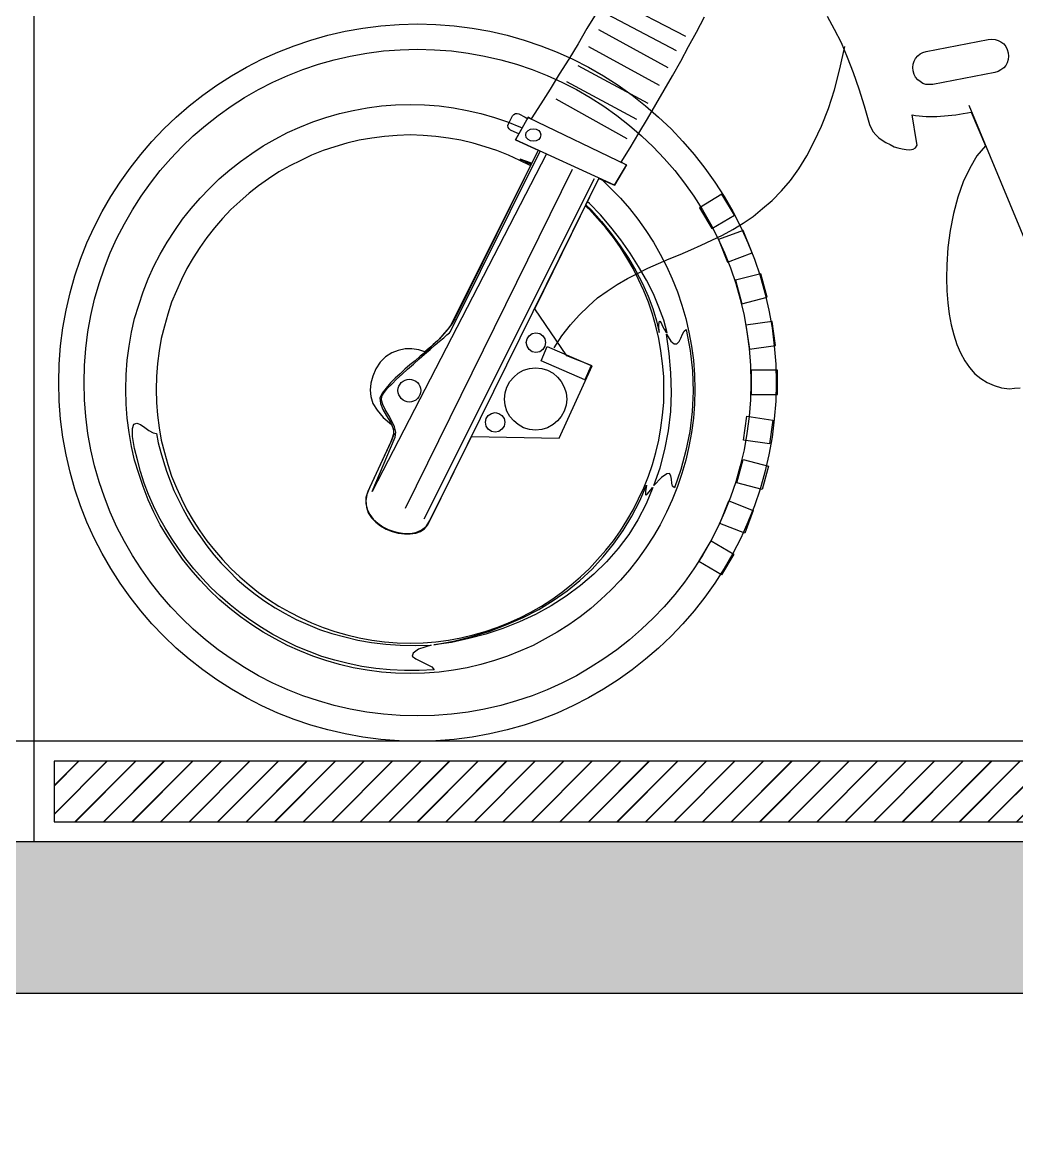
# Model space of a CAD drawing. Header units: inches. Extents: x 0.9 to 45.9, y 0.4 to 30.4.
# Drawn here: x 29.574 to 30.559, y 2.102 to 3.215 of the extents above; entities that cross this region are included whole.
import ezdxf

# ---------------------------------------------------------------- set-up
doc = ezdxf.new("R2010")
doc.units = ezdxf.units.IN
doc.header["$MEASUREMENT"] = 0
doc.layers.add('MUEBLES', color=8, linetype='Continuous')
doc.layers.add('MUROS', color=9, linetype='Continuous')

# ---------------------------------------------------------------- blocks, each defined once
blk = doc.blocks.new('moto-3')
at = {"layer": 'MUEBLES', "linetype": 'Continuous'}
for p, q in [((191.299, 16.6645), (191.3693, 16.6279)), ((191.2807, 16.6503), (191.2715, 16.6354)), ((191.2916, 16.6496), (191.3601, 16.6136)), ((191.3802, 16.6319), (191.388, 16.6469)), ((191.5098, 16.6476), (191.5166, 16.6347)), ((191.2715, 16.6354), (191.2627, 16.6201)), ((191.2831, 16.6343), (191.3516, 16.5966)), ((191.5166, 16.6347), (191.5234, 16.6214)), ((191.3723, 16.6177), (191.3802, 16.6319)), ((191.608, 16.6126), (191.6694, 16.6245)), ((191.6694, 16.6245), (191.6728, 16.6248)), ((191.6728, 16.6248), (191.6762, 16.6245)), ((191.6762, 16.6245), (191.6792, 16.6235)), ((191.6792, 16.6235), (191.682, 16.6221)), ((191.2627, 16.6201), (191.2535, 16.6051)), ((191.2729, 16.6174), (191.3432, 16.5793)), ((191.3645, 16.6031), (191.3723, 16.6177)), ((191.5224, 16.5953), (191.5272, 16.6177)), ((191.5234, 16.6214), (191.5295, 16.6068)), ((191.6018, 16.6102), (191.6046, 16.6116)), ((191.6046, 16.6116), (191.608, 16.6126)), ((191.682, 16.6221), (191.6847, 16.6201)), ((191.6847, 16.6201), (191.6867, 16.6174)), ((191.6867, 16.6174), (191.6881, 16.6146)), ((191.6881, 16.6146), (191.6891, 16.6112)), ((191.2535, 16.6051), (191.244, 16.5902)), ((191.3564, 16.5885), (191.3645, 16.6031)), ((191.5295, 16.6068), (191.5356, 16.5919)), ((191.595, 16.6), (191.5961, 16.6031)), ((191.5961, 16.6031), (191.5974, 16.6058)), ((191.5974, 16.6058), (191.5995, 16.6082)), ((191.5995, 16.6082), (191.6018, 16.6102)), ((191.6881, 16.6014), (191.6867, 16.5987)), ((191.6891, 16.6045), (191.6881, 16.6014)), ((191.6891, 16.6112), (191.6894, 16.6078)), ((191.6891, 16.6112), (191.6891, 16.6112)), ((191.6894, 16.6078), (191.6891, 16.6045)), ((191.244, 16.5902), (191.2349, 16.5753)), ((191.2624, 16.5987), (191.3319, 16.5613)), ((191.517, 16.5746), (191.5224, 16.5953)), ((191.5356, 16.5919), (191.5411, 16.5756)), ((191.5947, 16.5966), (191.595, 16.6)), ((191.595, 16.5933), (191.5947, 16.5966)), ((191.595, 16.5933), (191.595, 16.5933)), ((191.5961, 16.5899), (191.595, 16.5933)), ((191.5974, 16.5871), (191.5961, 16.5899)), ((191.6759, 16.5919), (191.6144, 16.58)), ((191.6792, 16.5929), (191.6759, 16.5919)), ((191.682, 16.5943), (191.6792, 16.5929)), ((191.6847, 16.5963), (191.682, 16.5943)), ((191.6867, 16.5987), (191.6847, 16.5963)), ((191.2512, 16.5827), (191.3207, 16.5454)), ((191.3482, 16.5742), (191.3564, 16.5885)), ((191.5995, 16.5844), (191.5974, 16.5871)), ((191.6018, 16.5827), (191.5995, 16.5844)), ((191.6046, 16.581), (191.6018, 16.5827)), ((191.6076, 16.58), (191.6046, 16.581)), ((191.611, 16.5797), (191.6076, 16.58)), ((191.6144, 16.58), (191.611, 16.5797)), ((191.2349, 16.5753), (191.2257, 16.5607)), ((191.3398, 16.56), (191.3482, 16.5742)), ((191.5109, 16.5559), (191.517, 16.5746)), ((191.5411, 16.5756), (191.5465, 16.5586)), ((191.0396, 16.5542), (191.0536, 16.5566)), ((191.0536, 16.5566), (191.0678, 16.5586)), ((191.0678, 16.5586), (191.0817, 16.5596)), ((191.0817, 16.5596), (191.0964, 16.56)), ((191.0964, 16.56), (191.1106, 16.5596)), ((191.1106, 16.5596), (191.1249, 16.5586)), ((191.1249, 16.5586), (191.1391, 16.5566)), ((191.1391, 16.5566), (191.1527, 16.5542)), ((191.2257, 16.5607), (191.2162, 16.5457)), ((191.2406, 16.5658), (191.3112, 16.5264)), ((191.3316, 16.5457), (191.3398, 16.56)), ((191.5041, 16.5386), (191.5109, 16.5559)), ((191.5465, 16.5586), (191.5516, 16.5403)), ((191.6501, 16.5593), (191.7404, 16.3417)), ((190.9996, 16.5427), (191.0128, 16.5471)), ((191.0128, 16.5471), (191.0261, 16.5512)), ((191.0261, 16.5512), (191.0396, 16.5542)), ((191.1527, 16.5542), (191.1663, 16.5512)), ((191.1663, 16.5512), (191.1799, 16.5471)), ((191.1799, 16.5471), (191.1928, 16.5427)), ((191.1938, 16.541), (191.1978, 16.5488)), ((191.1978, 16.5488), (191.1989, 16.5501)), ((191.1989, 16.5501), (191.2006, 16.5512)), ((191.2006, 16.5512), (191.2023, 16.5512)), ((191.2131, 16.5474), (191.2006, 16.525)), ((191.2006, 16.525), (191.2131, 16.5471)), ((191.2023, 16.5512), (191.204, 16.5508)), ((191.204, 16.5508), (191.2104, 16.5474)), ((191.2104, 16.5474), (191.2118, 16.5464)), ((191.2118, 16.5464), (191.2125, 16.5454)), ((191.2125, 16.5454), (191.2125, 16.5457)), ((191.2162, 16.5457), (191.2131, 16.5474)), ((191.2131, 16.5471), (191.3109, 16.5002)), ((191.3231, 16.5315), (191.3316, 16.5457)), ((191.594, 16.5498), (191.5974, 16.5491)), ((191.5984, 16.5233), (191.594, 16.5498)), ((191.5974, 16.5491), (191.6008, 16.5488)), ((191.6008, 16.5488), (191.6042, 16.5484)), ((191.6042, 16.5484), (191.608, 16.5481)), ((191.608, 16.5481), (191.6113, 16.5481)), ((191.6113, 16.5481), (191.6151, 16.5481)), ((191.6151, 16.5481), (191.6185, 16.5481)), ((191.6185, 16.5481), (191.6222, 16.5484)), ((191.6222, 16.5484), (191.6259, 16.5488)), ((191.6259, 16.5488), (191.6297, 16.5491)), ((191.6297, 16.5491), (191.6334, 16.5495)), ((191.6334, 16.5495), (191.6371, 16.5498)), ((191.6371, 16.5498), (191.6409, 16.5505)), ((191.6409, 16.5505), (191.6446, 16.5512)), ((191.6446, 16.5512), (191.6487, 16.5518)), ((191.6487, 16.5518), (191.6524, 16.5525)), ((191.6524, 16.5525), (191.6667, 16.5189)), ((190.9745, 16.5321), (190.987, 16.5376)), ((190.987, 16.5376), (190.9996, 16.5427)), ((191.1928, 16.5427), (191.2057, 16.5376)), ((191.1931, 16.5393), (191.1938, 16.541)), ((191.1934, 16.5372), (191.1931, 16.5393)), ((191.1945, 16.5359), (191.1934, 16.5372)), ((191.1958, 16.5345), (191.1945, 16.5359)), ((191.2023, 16.5315), (191.1958, 16.5345)), ((191.2057, 16.5376), (191.2074, 16.5369)), ((191.2074, 16.5369), (191.2074, 16.5372)), ((191.2114, 16.5321), (191.2131, 16.5342)), ((191.2131, 16.5342), (191.2155, 16.5355)), ((191.2155, 16.5355), (191.2182, 16.5359)), ((191.2182, 16.5359), (191.2213, 16.5355)), ((191.2213, 16.5355), (191.2237, 16.5342)), ((191.2237, 16.5342), (191.225, 16.5321)), ((191.4969, 16.5233), (191.5041, 16.5386)), ((191.5516, 16.5403), (191.5533, 16.5366)), ((191.5533, 16.5366), (191.5553, 16.5328)), ((190.9504, 16.5189), (190.9623, 16.5257)), ((190.9623, 16.5257), (190.9745, 16.5321)), ((191.0458, 16.5247), (191.0335, 16.5216)), ((191.0583, 16.5267), (191.0458, 16.5247)), ((191.0709, 16.5284), (191.0583, 16.5267)), ((191.0834, 16.5294), (191.0709, 16.5284)), ((191.0964, 16.5298), (191.0834, 16.5294)), ((191.1092, 16.5294), (191.0964, 16.5298)), ((191.1218, 16.5284), (191.1092, 16.5294)), ((191.1344, 16.5267), (191.1218, 16.5284)), ((191.1466, 16.5247), (191.1344, 16.5267)), ((191.1588, 16.5216), (191.1466, 16.5247)), ((191.2006, 16.525), (191.223, 16.5148)), ((191.299, 16.4799), (191.2006, 16.525)), ((191.204, 16.5308), (191.2023, 16.5315)), ((191.2108, 16.5298), (191.2114, 16.5321)), ((191.2114, 16.5274), (191.2108, 16.5298)), ((191.2131, 16.5254), (191.2114, 16.5274)), ((191.2155, 16.524), (191.2131, 16.5254)), ((191.2182, 16.5237), (191.2155, 16.524)), ((191.2213, 16.524), (191.2182, 16.5237)), ((191.2237, 16.5254), (191.2213, 16.524)), ((191.225, 16.5274), (191.2237, 16.5254)), ((191.225, 16.5321), (191.2257, 16.5298)), ((191.2257, 16.5298), (191.225, 16.5274)), ((191.3143, 16.5172), (191.3231, 16.5315)), ((191.4895, 16.5091), (191.4969, 16.5233)), ((191.5553, 16.5328), (191.558, 16.5298)), ((191.558, 16.5298), (191.5608, 16.5271)), ((191.5608, 16.5271), (191.5642, 16.5247)), ((191.5642, 16.5247), (191.5679, 16.5223)), ((191.5988, 16.5196), (191.5984, 16.5233)), ((190.928, 16.5036), (190.9392, 16.5114)), ((190.9392, 16.5114), (190.9504, 16.5189)), ((191.0101, 16.5145), (190.9986, 16.5097)), ((191.0217, 16.5182), (191.0101, 16.5145)), ((191.0335, 16.5216), (191.0217, 16.5182)), ((191.1361, 16.3349), (191.225, 16.5138)), ((191.223, 16.5148), (191.1384, 16.3451)), ((191.223, 16.5148), (191.1405, 16.3475)), ((191.1707, 16.5182), (191.1588, 16.5216)), ((191.1822, 16.5145), (191.1707, 16.5182)), ((191.1938, 16.5097), (191.1822, 16.5145)), ((191.225, 16.5138), (191.225, 16.5138)), ((191.3055, 16.503), (191.3143, 16.5172)), ((191.5679, 16.5223), (191.572, 16.5203)), ((191.572, 16.5203), (191.576, 16.5182)), ((191.576, 16.5182), (191.5798, 16.5172)), ((191.5798, 16.5172), (191.5839, 16.5162)), ((191.5839, 16.5162), (191.5879, 16.5155)), ((191.5879, 16.5155), (191.5917, 16.5152)), ((191.5917, 16.5152), (191.595, 16.5158)), ((191.595, 16.5158), (191.5974, 16.5172)), ((191.5974, 16.5172), (191.5988, 16.5196)), ((191.6667, 16.5189), (191.6582, 16.5091)), ((190.9174, 16.4951), (190.928, 16.5036)), ((190.9877, 16.5046), (190.9769, 16.4992)), ((190.9986, 16.5097), (190.9877, 16.5046)), ((191.2315, 16.5111), (191.0587, 16.1764)), ((191.205, 16.5046), (191.1938, 16.5097)), ((191.2152, 16.4996), (191.205, 16.5046)), ((191.2053, 16.5057), (191.2158, 16.5009)), ((191.2165, 16.5019), (191.2053, 16.5057)), ((191.2158, 16.5006), (191.2165, 16.5019)), ((191.2158, 16.5009), (191.2158, 16.5006)), ((191.3109, 16.5002), (191.299, 16.4799)), ((191.3106, 16.4999), (191.3055, 16.503)), ((191.4817, 16.4962), (191.4895, 16.5091)), ((191.6582, 16.5091), (191.6511, 16.4968)), ((190.9069, 16.4863), (190.9174, 16.4951)), ((190.966, 16.4931), (190.9558, 16.4863)), ((190.9769, 16.4992), (190.966, 16.4931)), ((191.0916, 16.1597), (191.2573, 16.4958)), ((191.299, 16.4799), (191.3106, 16.4999)), ((191.4732, 16.4846), (191.4817, 16.4962)), ((191.6511, 16.4968), (191.6446, 16.4833)), ((190.8974, 16.4768), (190.9069, 16.4863)), ((190.946, 16.4795), (190.9365, 16.472)), ((190.9558, 16.4863), (190.946, 16.4795)), ((191.1103, 16.1492), (191.279, 16.4867)), ((191.1137, 16.1431), (191.2837, 16.4873)), ((191.2199, 16.3573), (191.2834, 16.4867)), ((191.2834, 16.4867), (191.299, 16.4799)), ((191.2837, 16.4873), (191.2837, 16.487)), ((191.2865, 16.4853), (191.2953, 16.4768)), ((191.4643, 16.4744), (191.4732, 16.4846)), ((191.6446, 16.4833), (191.6392, 16.468)), ((190.8791, 16.4568), (190.8879, 16.467)), ((190.8879, 16.467), (190.8974, 16.4768)), ((190.9365, 16.472), (190.9273, 16.4639)), ((191.2953, 16.4768), (191.3048, 16.467)), ((191.3048, 16.467), (191.3136, 16.4568)), ((191.4054, 16.471), (191.383, 16.4577)), ((191.4179, 16.4503), (191.4054, 16.471)), ((191.4552, 16.4649), (191.4643, 16.4744)), ((191.6392, 16.468), (191.6348, 16.452)), ((190.8706, 16.4463), (190.8791, 16.4568)), ((190.9185, 16.4558), (190.9103, 16.4469)), ((190.9273, 16.4639), (190.9185, 16.4558)), ((191.2698, 16.4595), (191.2698, 16.4592)), ((191.2739, 16.4558), (191.2698, 16.4595)), ((191.2722, 16.4639), (191.2705, 16.4605)), ((191.2705, 16.4605), (191.2759, 16.4551)), ((191.2722, 16.4636), (191.2722, 16.4639)), ((191.2739, 16.4619), (191.2722, 16.4636)), ((191.2848, 16.4507), (191.2739, 16.4619)), ((191.282, 16.4469), (191.2739, 16.4558)), ((191.3136, 16.4568), (191.3221, 16.4463)), ((191.383, 16.4577), (191.3955, 16.437)), ((191.4362, 16.449), (191.4457, 16.4568)), ((191.4457, 16.4568), (191.4552, 16.4649)), ((190.8628, 16.4351), (190.8706, 16.4463)), ((190.9103, 16.4469), (190.9022, 16.4378)), ((191.2759, 16.4551), (191.2861, 16.4439)), ((191.2902, 16.4378), (191.282, 16.4469)), ((191.2953, 16.4384), (191.2848, 16.4507)), ((191.3221, 16.4463), (191.3299, 16.4351)), ((191.3955, 16.437), (191.4179, 16.4503)), ((191.4263, 16.4422), (191.4362, 16.449)), ((191.6348, 16.452), (191.6317, 16.4351)), ((190.8553, 16.4235), (190.8628, 16.4351)), ((190.9022, 16.4378), (190.8947, 16.4283)), ((191.2861, 16.4439), (191.2956, 16.432)), ((191.2977, 16.4283), (191.2902, 16.4378)), ((191.3051, 16.4259), (191.2953, 16.4384)), ((191.3299, 16.4351), (191.3374, 16.4235)), ((191.4265, 16.4352), (191.4021, 16.4261)), ((191.406, 16.4306), (191.4161, 16.4361)), ((191.4161, 16.4361), (191.4263, 16.4422)), ((191.4353, 16.4128), (191.4265, 16.4352)), ((191.6317, 16.4351), (191.6293, 16.4181)), ((190.8485, 16.4116), (190.8553, 16.4235)), ((190.8947, 16.4283), (190.8876, 16.4181)), ((191.2956, 16.432), (191.3044, 16.4198)), ((191.3048, 16.4181), (191.2977, 16.4283)), ((191.3143, 16.4127), (191.3051, 16.4259)), ((191.3374, 16.4235), (191.3442, 16.4116)), ((191.3849, 16.4205), (191.3954, 16.4255)), ((191.3954, 16.4255), (191.406, 16.4306)), ((191.4021, 16.4261), (191.4109, 16.4037)), ((190.8421, 16.3997), (190.8485, 16.4116)), ((190.8876, 16.4181), (190.8811, 16.4079)), ((191.3044, 16.4198), (191.3126, 16.4075)), ((191.3112, 16.4079), (191.3048, 16.4181)), ((191.3228, 16.3994), (191.3143, 16.4127)), ((191.3442, 16.4116), (191.3503, 16.3997)), ((191.353, 16.4069), (191.3639, 16.4113)), ((191.3639, 16.4113), (191.3744, 16.416)), ((191.3744, 16.416), (191.3849, 16.4205)), ((191.4109, 16.4037), (191.4353, 16.4128)), ((191.6293, 16.4181), (191.6283, 16.4011)), ((190.8811, 16.4079), (190.875, 16.3974)), ((191.3174, 16.3974), (191.3112, 16.4079)), ((191.3126, 16.4075), (191.3201, 16.395)), ((191.3319, 16.3977), (191.3425, 16.4025)), ((191.3425, 16.4025), (191.353, 16.4069)), ((191.6283, 16.4011), (191.628, 16.3879)), ((190.8366, 16.3872), (190.8421, 16.3997)), ((190.875, 16.3974), (190.8696, 16.3865)), ((191.3116, 16.3875), (191.3218, 16.3926)), ((191.3228, 16.3865), (191.3174, 16.3974)), ((191.3201, 16.395), (191.3265, 16.3824)), ((191.3218, 16.3926), (191.3319, 16.3977)), ((191.3306, 16.3858), (191.3228, 16.3994)), ((191.3503, 16.3997), (191.3561, 16.3872)), ((191.4438, 16.3921), (191.4187, 16.3857)), ((191.4503, 16.369), (191.4438, 16.3921)), ((190.8316, 16.3743), (190.8366, 16.3872)), ((190.8696, 16.3865), (190.8645, 16.3753)), ((191.2916, 16.375), (191.3014, 16.3814)), ((191.3014, 16.3814), (191.3116, 16.3875)), ((191.3279, 16.3753), (191.3228, 16.3865)), ((191.3265, 16.3824), (191.3323, 16.3699)), ((191.3374, 16.3722), (191.3306, 16.3858)), ((191.3561, 16.3872), (191.3612, 16.3743)), ((191.4187, 16.3857), (191.4251, 16.3623)), ((191.628, 16.3879), (191.6283, 16.3753)), ((190.8271, 16.361), (190.8316, 16.3743)), ((190.8645, 16.3753), (190.8597, 16.3641)), ((191.2729, 16.36), (191.282, 16.3682)), ((191.282, 16.3682), (191.2916, 16.375)), ((191.3326, 16.3641), (191.3279, 16.3753)), ((191.3323, 16.3699), (191.337, 16.3576)), ((191.3428, 16.359), (191.3374, 16.3722)), ((191.3612, 16.3743), (191.3656, 16.361)), ((191.4251, 16.3623), (191.4503, 16.369)), ((191.6283, 16.3753), (191.6293, 16.3634)), ((190.8231, 16.3478), (190.8271, 16.361)), ((190.8597, 16.3641), (190.856, 16.3522)), ((191.2515, 16.3108), (191.2199, 16.3573)), ((191.2637, 16.3512), (191.2729, 16.36)), ((191.3364, 16.3522), (191.3326, 16.3641)), ((191.337, 16.3576), (191.3404, 16.3454)), ((191.3476, 16.3461), (191.3428, 16.359)), ((191.3656, 16.361), (191.3696, 16.3478)), ((191.6293, 16.3634), (191.6307, 16.3522)), ((190.82, 16.3342), (190.8231, 16.3478)), ((190.856, 16.3522), (190.8526, 16.3403)), ((191.1384, 16.3451), (191.1361, 16.341)), ((191.1405, 16.3475), (191.1374, 16.342)), ((191.2552, 16.3417), (191.2637, 16.3512)), ((191.3398, 16.3403), (191.3364, 16.3522)), ((191.3404, 16.3454), (191.3432, 16.3339)), ((191.3428, 16.341), (191.3432, 16.3444)), ((191.3432, 16.3444), (191.3438, 16.3451)), ((191.3438, 16.3451), (191.3452, 16.3434)), ((191.351, 16.3335), (191.3476, 16.3461)), ((191.3696, 16.3478), (191.3727, 16.3342)), ((191.455, 16.3449), (191.4292, 16.3412)), ((191.4584, 16.3212), (191.455, 16.3449)), ((191.6307, 16.3522), (191.6327, 16.3414)), ((190.8176, 16.3203), (190.82, 16.3342)), ((190.8526, 16.3403), (190.8495, 16.3281)), ((191.1337, 16.3373), (191.1296, 16.3325)), ((191.1334, 16.3369), (191.13, 16.3332)), ((191.1327, 16.3315), (191.1351, 16.3335)), ((191.1361, 16.341), (191.1334, 16.3369)), ((191.1374, 16.342), (191.1337, 16.3373)), ((191.1351, 16.3335), (191.1361, 16.3349)), ((191.2172, 16.3329), (191.2209, 16.3335)), ((191.2209, 16.3335), (191.2247, 16.3329)), ((191.2467, 16.3308), (191.2552, 16.3417)), ((191.3428, 16.3281), (191.3398, 16.3403)), ((191.3432, 16.3339), (191.3428, 16.341)), ((191.3452, 16.3434), (191.3465, 16.3403)), ((191.3465, 16.3403), (191.3482, 16.3373)), ((191.3482, 16.3373), (191.3496, 16.3346)), ((191.3496, 16.3346), (191.351, 16.3335)), ((191.3662, 16.3322), (191.3679, 16.3352)), ((191.3679, 16.3352), (191.37, 16.3369)), ((191.37, 16.3369), (191.374, 16.3162)), ((191.3727, 16.3342), (191.3751, 16.3203)), ((191.4292, 16.3412), (191.4326, 16.3174)), ((191.6327, 16.3414), (191.6351, 16.3315)), ((190.8495, 16.3281), (190.8475, 16.3159)), ((191.1208, 16.3234), (191.116, 16.3189)), ((191.1232, 16.3257), (191.1191, 16.322)), ((191.1255, 16.3278), (191.1208, 16.3234)), ((191.1211, 16.3217), (191.1255, 16.3254)), ((191.1269, 16.3295), (191.1232, 16.3257)), ((191.1296, 16.3325), (191.1255, 16.3278)), ((191.1255, 16.3254), (191.1296, 16.3288)), ((191.13, 16.3332), (191.1269, 16.3295)), ((191.1296, 16.3288), (191.1327, 16.3315)), ((191.2114, 16.324), (191.2121, 16.3278)), ((191.2121, 16.3203), (191.2114, 16.324)), ((191.2121, 16.3278), (191.2141, 16.3308)), ((191.2141, 16.3308), (191.2172, 16.3329)), ((191.2247, 16.3329), (191.2277, 16.3308)), ((191.2277, 16.3308), (191.2298, 16.3278)), ((191.2298, 16.3278), (191.2304, 16.324)), ((191.2304, 16.324), (191.2298, 16.3203)), ((191.2389, 16.3186), (191.2467, 16.3308)), ((191.3449, 16.3159), (191.3428, 16.3281)), ((191.3503, 16.3322), (191.3547, 16.3254)), ((191.353, 16.3132), (191.3503, 16.3322)), ((191.3547, 16.3254), (191.3581, 16.3227)), ((191.3581, 16.3227), (191.3608, 16.3227)), ((191.3608, 16.3227), (191.3628, 16.3251)), ((191.3628, 16.3251), (191.3645, 16.3285)), ((191.3645, 16.3285), (191.3662, 16.3322)), ((191.6351, 16.3315), (191.6382, 16.322)), ((190.8156, 16.3064), (190.8176, 16.3203)), ((190.8475, 16.3159), (190.8458, 16.3033)), ((191.078, 16.3139), (191.0719, 16.3098)), ((191.0845, 16.3162), (191.078, 16.3139)), ((191.0913, 16.3176), (191.0845, 16.3162)), ((191.098, 16.3179), (191.0913, 16.3176)), ((191.1048, 16.3169), (191.098, 16.3179)), ((191.1109, 16.3149), (191.1048, 16.3169)), ((191.1052, 16.3077), (191.1106, 16.3125)), ((191.1113, 16.3145), (191.1062, 16.3105)), ((191.1106, 16.3125), (191.116, 16.3172)), ((191.1154, 16.3186), (191.1109, 16.3149)), ((191.116, 16.3189), (191.1113, 16.3145)), ((191.1191, 16.322), (191.1154, 16.3186)), ((191.116, 16.3172), (191.1211, 16.3217)), ((191.2141, 16.3172), (191.2121, 16.3203)), ((191.2172, 16.3149), (191.2141, 16.3172)), ((191.2209, 16.3142), (191.2172, 16.3149)), ((191.2247, 16.3149), (191.2209, 16.3142)), ((191.2277, 16.3172), (191.2247, 16.3149)), ((191.226, 16.3057), (191.2321, 16.32)), ((191.2298, 16.3203), (191.2277, 16.3172)), ((191.2321, 16.32), (191.2756, 16.3013)), ((191.3465, 16.3033), (191.3449, 16.3159)), ((191.3547, 16.2938), (191.353, 16.3132)), ((191.374, 16.3162), (191.3761, 16.2959)), ((191.3751, 16.3203), (191.3771, 16.3064)), ((191.4326, 16.3174), (191.4584, 16.3212)), ((191.6382, 16.322), (191.6419, 16.3139)), ((191.6419, 16.3139), (191.6463, 16.306)), ((190.8146, 16.2921), (190.8156, 16.3064)), ((190.8458, 16.3033), (190.8448, 16.2904)), ((191.0665, 16.3047), (191.0621, 16.2979)), ((191.0719, 16.3098), (191.0665, 16.3047)), ((191.096, 16.302), (191.0909, 16.2976)), ((191.0936, 16.2976), (191.0994, 16.3027)), ((191.1011, 16.306), (191.096, 16.302)), ((191.0994, 16.3027), (191.1052, 16.3077)), ((191.1062, 16.3105), (191.1011, 16.306)), ((191.2695, 16.287), (191.226, 16.3057)), ((191.244, 16.2293), (191.2766, 16.301)), ((191.2766, 16.301), (191.2515, 16.3108)), ((191.2756, 16.3013), (191.2695, 16.287)), ((191.3476, 16.2904), (191.3465, 16.3033)), ((191.3771, 16.3064), (191.3781, 16.2921)), ((191.6463, 16.306), (191.6507, 16.2993)), ((190.8142, 16.2775), (190.8146, 16.2921)), ((190.8448, 16.2904), (190.8445, 16.2775)), ((191.0593, 16.2908), (191.0573, 16.2836)), ((191.0621, 16.2979), (191.0593, 16.2908)), ((191.0862, 16.2931), (191.0814, 16.2887)), ((191.0828, 16.2877), (191.0882, 16.2928)), ((191.0909, 16.2976), (191.0862, 16.2931)), ((191.0882, 16.2928), (191.0936, 16.2976)), ((191.1951, 16.2853), (191.1989, 16.2897)), ((191.1989, 16.2897), (191.2033, 16.2935)), ((191.2033, 16.2935), (191.2087, 16.2965)), ((191.2087, 16.2965), (191.2145, 16.2982)), ((191.2145, 16.2982), (191.2206, 16.2989)), ((191.2206, 16.2989), (191.2267, 16.2982)), ((191.2267, 16.2982), (191.2325, 16.2965)), ((191.2325, 16.2965), (191.2379, 16.2935)), ((191.2379, 16.2935), (191.2423, 16.2897)), ((191.2423, 16.2897), (191.2461, 16.2853)), ((191.3479, 16.2775), (191.3476, 16.2904)), ((191.3554, 16.2745), (191.3547, 16.2938)), ((191.3761, 16.2959), (191.3768, 16.2755)), ((191.3781, 16.2921), (191.3785, 16.2775)), ((191.4343, 16.2967), (191.4343, 16.2726)), ((191.4605, 16.2967), (191.4343, 16.2967)), ((191.4605, 16.2726), (191.4605, 16.2967)), ((191.6507, 16.2993), (191.6562, 16.2931)), ((191.6562, 16.2931), (191.6619, 16.2884)), ((191.0573, 16.2836), (191.0566, 16.2769)), ((191.0726, 16.2789), (191.0685, 16.2738)), ((191.0706, 16.2745), (191.0739, 16.2786)), ((191.0767, 16.284), (191.0726, 16.2789)), ((191.0739, 16.2786), (191.0784, 16.283)), ((191.0814, 16.2887), (191.0767, 16.284)), ((191.0784, 16.283), (191.0828, 16.2877)), ((191.0841, 16.2765), (191.0845, 16.2789)), ((191.0845, 16.2789), (191.0851, 16.2809)), ((191.0851, 16.2809), (191.0862, 16.2826)), ((191.0862, 16.2826), (191.0875, 16.2843)), ((191.0875, 16.2843), (191.0892, 16.2857)), ((191.0892, 16.2857), (191.0913, 16.2867)), ((191.0913, 16.2867), (191.0933, 16.2874)), ((191.0933, 16.2874), (191.0953, 16.2877)), ((191.0953, 16.2877), (191.0977, 16.2874)), ((191.0977, 16.2874), (191.0997, 16.2867)), ((191.0997, 16.2867), (191.1018, 16.2857)), ((191.1018, 16.2857), (191.1035, 16.2843)), ((191.1035, 16.2843), (191.1048, 16.2826)), ((191.1048, 16.2826), (191.1058, 16.2809)), ((191.1058, 16.2809), (191.1065, 16.2789)), ((191.1065, 16.2789), (191.1069, 16.2765)), ((191.1904, 16.2741), (191.1921, 16.2799)), ((191.1921, 16.2799), (191.1951, 16.2853)), ((191.2461, 16.2853), (191.2491, 16.2799)), ((191.2491, 16.2799), (191.2508, 16.2741)), ((191.6619, 16.2884), (191.6684, 16.2843)), ((191.6684, 16.2843), (191.6752, 16.2813)), ((191.6752, 16.2813), (191.6826, 16.2792)), ((191.6826, 16.2792), (191.6904, 16.2782)), ((191.6904, 16.2782), (191.6955, 16.2786)), ((191.6955, 16.2786), (191.701, 16.2792)), ((190.8146, 16.2629), (190.8142, 16.2775)), ((190.8445, 16.2775), (190.8448, 16.2646)), ((191.0566, 16.2769), (191.0573, 16.2704)), ((191.0573, 16.2704), (191.0593, 16.2636)), ((191.0685, 16.2738), (191.0661, 16.269)), ((191.0661, 16.269), (191.0668, 16.2636)), ((191.0678, 16.267), (191.0682, 16.2707)), ((191.0692, 16.2626), (191.0678, 16.267)), ((191.0682, 16.2707), (191.0706, 16.2745)), ((191.0845, 16.2741), (191.0841, 16.2765)), ((191.0851, 16.2721), (191.0845, 16.2741)), ((191.0862, 16.2701), (191.0851, 16.2721)), ((191.0875, 16.2684), (191.0862, 16.2701)), ((191.0892, 16.267), (191.0875, 16.2684)), ((191.0913, 16.266), (191.0892, 16.267)), ((191.1018, 16.267), (191.0997, 16.266)), ((191.1035, 16.2684), (191.1018, 16.267)), ((191.1048, 16.2701), (191.1035, 16.2684)), ((191.1058, 16.2721), (191.1048, 16.2701)), ((191.1065, 16.2741), (191.1058, 16.2721)), ((191.1069, 16.2765), (191.1065, 16.2741)), ((191.1897, 16.268), (191.1904, 16.2741)), ((191.1904, 16.2619), (191.1897, 16.268)), ((191.2508, 16.2741), (191.2515, 16.268)), ((191.2515, 16.268), (191.2508, 16.2619)), ((191.3476, 16.2646), (191.3479, 16.2775)), ((191.3547, 16.2555), (191.3554, 16.2745)), ((191.3768, 16.2755), (191.3757, 16.2555)), ((191.3785, 16.2775), (191.3781, 16.2629)), ((191.4343, 16.2726), (191.4605, 16.2726)), ((190.8156, 16.249), (190.8146, 16.2629)), ((190.8448, 16.2646), (190.8458, 16.2521)), ((191.0593, 16.2636), (191.0634, 16.2568)), ((191.0634, 16.2568), (191.0695, 16.2497)), ((191.0668, 16.2636), (191.0692, 16.2575)), ((191.0716, 16.2575), (191.0692, 16.2626)), ((191.0692, 16.2575), (191.0729, 16.2514)), ((191.075, 16.2517), (191.0716, 16.2575)), ((191.0933, 16.2653), (191.0913, 16.266)), ((191.0953, 16.265), (191.0933, 16.2653)), ((191.0977, 16.2653), (191.0953, 16.265)), ((191.0997, 16.266), (191.0977, 16.2653)), ((191.1921, 16.2561), (191.1904, 16.2619)), ((191.1951, 16.2507), (191.1921, 16.2561)), ((191.2491, 16.2561), (191.2461, 16.2507)), ((191.2508, 16.2619), (191.2491, 16.2561)), ((191.3465, 16.2521), (191.3476, 16.2646)), ((191.3523, 16.2365), (191.3547, 16.2555)), ((191.3757, 16.2555), (191.3734, 16.2358)), ((191.3781, 16.2629), (191.3771, 16.249)), ((190.8176, 16.2348), (190.8156, 16.249)), ((190.8458, 16.2521), (190.8475, 16.2395)), ((191.0695, 16.2497), (191.0777, 16.2426)), ((191.0729, 16.2514), (191.0767, 16.2449)), ((191.078, 16.246), (191.075, 16.2517)), ((191.0767, 16.2449), (191.0794, 16.2388)), ((191.0807, 16.2405), (191.078, 16.246)), ((191.171, 16.2449), (191.1717, 16.2487)), ((191.1717, 16.2412), (191.171, 16.2449)), ((191.1717, 16.2487), (191.1737, 16.2517)), ((191.1737, 16.2517), (191.1768, 16.2538)), ((191.1768, 16.2538), (191.1805, 16.2545)), ((191.1805, 16.2545), (191.1843, 16.2538)), ((191.1843, 16.2538), (191.1873, 16.2517)), ((191.1873, 16.2517), (191.1894, 16.2487)), ((191.1894, 16.2487), (191.19, 16.2449)), ((191.19, 16.2449), (191.1894, 16.2412)), ((191.1989, 16.2463), (191.1951, 16.2507)), ((191.2033, 16.2426), (191.1989, 16.2463)), ((191.2423, 16.2463), (191.2379, 16.2426)), ((191.2461, 16.2507), (191.2423, 16.2463)), ((191.3449, 16.2395), (191.3465, 16.2521)), ((191.3771, 16.249), (191.3751, 16.2348)), ((191.4266, 16.2271), (191.43, 16.2509)), ((191.43, 16.2509), (191.4558, 16.2471)), ((191.4558, 16.2471), (191.4524, 16.2234)), ((190.82, 16.2208), (190.8176, 16.2348)), ((190.821, 16.2388), (190.8224, 16.2429)), ((190.821, 16.2307), (190.821, 16.2388)), ((190.8224, 16.2429), (190.8254, 16.2439)), ((190.8254, 16.2439), (190.8288, 16.2426)), ((190.8288, 16.2426), (190.8332, 16.2398)), ((190.8332, 16.2398), (190.8373, 16.2368)), ((190.8373, 16.2368), (190.8414, 16.2344)), ((190.8414, 16.2344), (190.8448, 16.2337)), ((190.8448, 16.2337), (190.8465, 16.2246)), ((190.8475, 16.2395), (190.8495, 16.2273)), ((191.0777, 16.2426), (191.0797, 16.2378)), ((191.0797, 16.2334), (191.0784, 16.2293)), ((191.0794, 16.2388), (191.0801, 16.2327)), ((191.0797, 16.2378), (191.0797, 16.2334)), ((191.0821, 16.2351), (191.0807, 16.2405)), ((191.0814, 16.2303), (191.0821, 16.2351)), ((191.1737, 16.2382), (191.1717, 16.2412)), ((191.1768, 16.2358), (191.1737, 16.2382)), ((191.1805, 16.2351), (191.1768, 16.2358)), ((191.1843, 16.2358), (191.1805, 16.2351)), ((191.1873, 16.2382), (191.1843, 16.2358)), ((191.1894, 16.2412), (191.1873, 16.2382)), ((191.2087, 16.2395), (191.2033, 16.2426)), ((191.2145, 16.2378), (191.2087, 16.2395)), ((191.2206, 16.2371), (191.2145, 16.2378)), ((191.2267, 16.2378), (191.2206, 16.2371)), ((191.2325, 16.2395), (191.2267, 16.2378)), ((191.2379, 16.2426), (191.2325, 16.2395)), ((191.3428, 16.2273), (191.3449, 16.2395)), ((191.3489, 16.2178), (191.3523, 16.2365)), ((191.3734, 16.2358), (191.3696, 16.2168)), ((191.3751, 16.2348), (191.3727, 16.2208)), ((190.8231, 16.2191), (190.821, 16.2307)), ((190.8465, 16.2246), (190.8489, 16.2151)), ((190.8495, 16.2273), (190.8526, 16.2151)), ((191.0767, 16.2249), (191.0543, 16.1764)), ((191.0777, 16.2269), (191.0559, 16.1801)), ((191.0587, 16.1764), (191.0814, 16.2303)), ((191.0784, 16.2293), (191.0767, 16.2249)), ((191.0801, 16.2327), (191.0777, 16.2269)), ((191.1157, 16.1475), (191.1571, 16.2307)), ((191.1571, 16.2307), (191.244, 16.2293)), ((191.3398, 16.2151), (191.3428, 16.2273)), ((191.4524, 16.2234), (191.4266, 16.2271)), ((190.8231, 16.2073), (190.82, 16.2208)), ((190.8258, 16.2076), (190.8231, 16.2191)), ((190.8489, 16.2151), (190.8516, 16.2059)), ((190.8526, 16.2151), (190.856, 16.2032)), ((191.3364, 16.2032), (191.3398, 16.2151)), ((191.3442, 16.1998), (191.3489, 16.2178)), ((191.3696, 16.2168), (191.3645, 16.1981)), ((191.3727, 16.2208), (191.3696, 16.2073)), ((190.8271, 16.194), (190.8231, 16.2073)), ((190.8288, 16.1961), (190.8258, 16.2076)), ((190.8516, 16.2059), (190.8546, 16.1964)), ((190.856, 16.2032), (190.8597, 16.1916)), ((191.3326, 16.1916), (191.3364, 16.2032)), ((191.3377, 16.1821), (191.3442, 16.1998)), ((191.3696, 16.2073), (191.3656, 16.194)), ((191.4201, 16.185), (191.4265, 16.2081)), ((191.4265, 16.2081), (191.4516, 16.2013)), ((191.4516, 16.2013), (191.4452, 16.1782)), ((190.8316, 16.1811), (190.8271, 16.194)), ((190.8326, 16.1845), (190.8288, 16.1961)), ((190.8546, 16.1964), (190.8584, 16.1869)), ((190.8597, 16.1916), (190.8645, 16.1801)), ((191.3279, 16.1801), (191.3326, 16.1916)), ((191.3455, 16.1903), (191.3377, 16.1821)), ((191.3506, 16.1937), (191.3455, 16.1903)), ((191.3533, 16.194), (191.3506, 16.1937)), ((191.3547, 16.192), (191.3533, 16.194)), ((191.3554, 16.1886), (191.3547, 16.192)), ((191.3645, 16.1981), (191.3584, 16.1801)), ((191.3656, 16.194), (191.3612, 16.1811)), ((190.8366, 16.1682), (190.8316, 16.1811)), ((190.837, 16.1733), (190.8326, 16.1845)), ((190.8584, 16.1869), (190.8621, 16.1774)), ((190.8645, 16.1801), (190.8696, 16.1689)), ((191.0559, 16.1801), (191.0532, 16.1733)), ((191.3228, 16.1689), (191.3279, 16.1801)), ((191.3238, 16.1669), (191.3306, 16.1825)), ((191.3306, 16.1825), (191.3296, 16.1764)), ((191.337, 16.1804), (191.3302, 16.1641)), ((191.333, 16.1757), (191.3347, 16.1781)), ((191.3347, 16.1781), (191.336, 16.1798)), ((191.336, 16.1798), (191.337, 16.1804)), ((191.3557, 16.1845), (191.3554, 16.1886)), ((191.3564, 16.1815), (191.3557, 16.1845)), ((191.3612, 16.1811), (191.3561, 16.1682)), ((191.3584, 16.1801), (191.3564, 16.1815)), ((191.4452, 16.1782), (191.4201, 16.185)), ((190.8421, 16.1557), (190.8366, 16.1682)), ((190.8417, 16.1621), (190.837, 16.1733)), ((190.8621, 16.1774), (190.8665, 16.1679)), ((190.8665, 16.1679), (190.8713, 16.1587)), ((190.8696, 16.1689), (190.875, 16.158)), ((191.0543, 16.1764), (191.0522, 16.1703)), ((191.0532, 16.1733), (191.0522, 16.1669)), ((191.0522, 16.1703), (191.0522, 16.1645)), ((191.0522, 16.1669), (191.0529, 16.1607)), ((191.316, 16.1519), (191.3238, 16.1669)), ((191.3174, 16.158), (191.3228, 16.1689)), ((191.3296, 16.1764), (191.3296, 16.1733)), ((191.3296, 16.1733), (191.3302, 16.1726)), ((191.3302, 16.1726), (191.3316, 16.174)), ((191.3316, 16.174), (191.333, 16.1757)), ((191.3561, 16.1682), (191.3503, 16.1557)), ((191.4034, 16.1446), (191.4123, 16.1671)), ((191.4123, 16.1671), (191.4364, 16.1575)), ((190.8472, 16.1512), (190.8417, 16.1621)), ((190.8485, 16.1434), (190.8421, 16.1557)), ((190.8713, 16.1587), (190.8764, 16.1492)), ((190.875, 16.158), (190.8811, 16.1475)), ((191.0522, 16.1645), (191.0536, 16.1587)), ((191.0529, 16.1607), (191.0546, 16.1553)), ((191.0536, 16.1587), (191.0563, 16.1536)), ((191.0546, 16.1553), (191.058, 16.1502)), ((191.3112, 16.1475), (191.3174, 16.158)), ((191.3302, 16.1641), (191.3221, 16.1482)), ((191.3503, 16.1557), (191.3442, 16.1434)), ((191.4364, 16.1575), (191.4279, 16.1351)), ((190.8533, 16.1404), (190.8472, 16.1512)), ((190.8764, 16.1492), (190.8821, 16.14)), ((190.8811, 16.1475), (190.8876, 16.1373)), ((191.0563, 16.1536), (191.0597, 16.1489)), ((191.058, 16.1502), (191.0621, 16.1458)), ((191.0597, 16.1489), (191.0641, 16.1448)), ((191.0621, 16.1458), (191.0668, 16.1421)), ((191.0641, 16.1448), (191.0692, 16.1414)), ((191.112, 16.1417), (191.1157, 16.1475)), ((191.3048, 16.1373), (191.3112, 16.1475)), ((191.3075, 16.1377), (191.316, 16.1519)), ((191.3221, 16.1482), (191.3129, 16.1336)), ((191.4279, 16.1351), (191.4034, 16.1446)), ((190.8553, 16.1319), (190.8485, 16.1434)), ((190.8597, 16.1299), (190.8533, 16.1404)), ((190.8821, 16.14), (190.8883, 16.1312)), ((190.8876, 16.1373), (190.8947, 16.1275)), ((191.0668, 16.1421), (191.0726, 16.139)), ((191.0692, 16.1414), (191.0743, 16.1387)), ((191.0726, 16.139), (191.0784, 16.1366)), ((191.0743, 16.1387), (191.0794, 16.137)), ((191.0784, 16.1366), (191.0845, 16.1349)), ((191.0794, 16.137), (191.0848, 16.1356)), ((191.0845, 16.1349), (191.0906, 16.1343)), ((191.0848, 16.1356), (191.0906, 16.1346)), ((191.0906, 16.1346), (191.0964, 16.1346)), ((191.0906, 16.1343), (191.0964, 16.1343)), ((191.0964, 16.1346), (191.1018, 16.1356)), ((191.0964, 16.1343), (191.1018, 16.1349)), ((191.1018, 16.1356), (191.1072, 16.138)), ((191.1018, 16.1349), (191.1065, 16.1366)), ((191.1065, 16.1366), (191.1106, 16.1394)), ((191.1072, 16.138), (191.112, 16.1417)), ((191.1106, 16.1394), (191.1137, 16.1431)), ((191.2977, 16.1275), (191.3048, 16.1373)), ((191.298, 16.1241), (191.3075, 16.1377)), ((191.3129, 16.1336), (191.3024, 16.1197)), ((191.3442, 16.1434), (191.3374, 16.1319)), ((190.8628, 16.1204), (190.8553, 16.1319)), ((190.8665, 16.1197), (190.8597, 16.1299)), ((190.8883, 16.1312), (190.8947, 16.1224)), ((190.8947, 16.1275), (190.9022, 16.118)), ((190.8947, 16.1224), (190.9015, 16.1136)), ((191.2875, 16.1115), (191.298, 16.1241)), ((191.2902, 16.118), (191.2977, 16.1275)), ((191.3374, 16.1319), (191.3299, 16.1204)), ((191.3824, 16.107), (191.3946, 16.1273)), ((191.3946, 16.1273), (191.417, 16.1141)), ((190.8706, 16.1092), (190.8628, 16.1204)), ((190.874, 16.1095), (190.8665, 16.1197)), ((190.9015, 16.1136), (190.909, 16.1054)), ((190.9022, 16.118), (190.9103, 16.1088)), ((191.2766, 16.0993), (191.2875, 16.1115)), ((191.282, 16.1088), (191.2902, 16.118)), ((191.3024, 16.1197), (191.2909, 16.1064)), ((191.3299, 16.1204), (191.3221, 16.1092)), ((191.417, 16.1141), (191.4048, 16.0937)), ((190.8791, 16.0986), (190.8706, 16.1092)), ((190.8818, 16.0997), (190.874, 16.1095)), ((190.8903, 16.0901), (190.8818, 16.0997)), ((190.909, 16.1054), (190.9168, 16.0973)), ((190.9103, 16.1088), (190.9185, 16.1)), ((190.9185, 16.1), (190.9273, 16.0918)), ((191.2651, 16.0918), (191.2739, 16.1)), ((191.2739, 16.1), (191.282, 16.1088)), ((191.2909, 16.1064), (191.2783, 16.0942)), ((191.3221, 16.1092), (191.3136, 16.0986)), ((191.4048, 16.0937), (191.3824, 16.107)), ((190.8879, 16.0885), (190.8791, 16.0986)), ((190.8988, 16.081), (190.8903, 16.0901)), ((190.9168, 16.0973), (190.9249, 16.0891)), ((190.9249, 16.0891), (190.9334, 16.0817)), ((190.9273, 16.0918), (190.9365, 16.0837)), ((191.2559, 16.0837), (191.2651, 16.0918)), ((191.2644, 16.0881), (191.2766, 16.0993)), ((191.2783, 16.0942), (191.2651, 16.083)), ((191.3136, 16.0986), (191.3048, 16.0885)), ((190.8974, 16.0786), (190.8879, 16.0885)), ((190.9069, 16.0691), (190.8974, 16.0786)), ((190.9079, 16.0725), (190.8988, 16.081)), ((190.9334, 16.0817), (190.9426, 16.0745)), ((190.9365, 16.0837), (190.946, 16.0762)), ((191.2379, 16.0681), (191.2518, 16.0779)), ((191.2464, 16.0762), (191.2559, 16.0837)), ((191.2651, 16.083), (191.2508, 16.0725)), ((191.2518, 16.0779), (191.2644, 16.0881)), ((191.2953, 16.0786), (191.2854, 16.0691)), ((191.3048, 16.0885), (191.2953, 16.0786)), ((190.9174, 16.0603), (190.9069, 16.0691)), ((190.9178, 16.064), (190.9079, 16.0725)), ((190.9426, 16.0745), (190.9521, 16.0677)), ((190.946, 16.0762), (190.9558, 16.0691)), ((190.9521, 16.0677), (190.9623, 16.061)), ((190.9558, 16.0691), (190.966, 16.0627)), ((191.2237, 16.0593), (191.2379, 16.0681)), ((191.2264, 16.0627), (191.2366, 16.0691)), ((191.2508, 16.0725), (191.2359, 16.063)), ((191.2366, 16.0691), (191.2464, 16.0762)), ((191.2854, 16.0691), (191.2753, 16.0603)), ((190.928, 16.0521), (190.9174, 16.0603)), ((190.9276, 16.0559), (190.9178, 16.064)), ((190.9382, 16.0484), (190.9276, 16.0559)), ((190.9623, 16.061), (190.9724, 16.0552)), ((190.966, 16.0627), (190.9769, 16.0565)), ((190.9724, 16.0552), (190.9833, 16.0494)), ((190.9769, 16.0565), (190.9877, 16.0511)), ((191.205, 16.0511), (191.2158, 16.0565)), ((191.2084, 16.0514), (191.2237, 16.0593)), ((191.2158, 16.0565), (191.2264, 16.0627)), ((191.2359, 16.063), (191.2206, 16.0545)), ((191.2753, 16.0603), (191.2647, 16.0521)), ((190.9392, 16.044), (190.928, 16.0521)), ((190.949, 16.0413), (190.9382, 16.0484)), ((190.9833, 16.0494), (190.9948, 16.0443)), ((190.9877, 16.0511), (190.9986, 16.046)), ((190.9948, 16.0443), (191.0064, 16.0396)), ((190.9986, 16.046), (191.0101, 16.0413)), ((191.1751, 16.0379), (191.1921, 16.0443)), ((191.1822, 16.0413), (191.1938, 16.046)), ((191.2046, 16.047), (191.188, 16.0406)), ((191.1921, 16.0443), (191.2084, 16.0514)), ((191.1938, 16.046), (191.205, 16.0511)), ((191.2206, 16.0545), (191.2046, 16.047)), ((191.2647, 16.0521), (191.2535, 16.044)), ((190.9504, 16.0369), (190.9392, 16.044)), ((190.9602, 16.0345), (190.949, 16.0413)), ((190.9623, 16.0301), (190.9504, 16.0369)), ((190.9718, 16.0284), (190.9602, 16.0345)), ((191.0064, 16.0396), (191.0186, 16.0355)), ((191.0101, 16.0413), (191.0217, 16.0375)), ((191.0186, 16.0355), (191.0315, 16.0321)), ((191.0217, 16.0375), (191.0335, 16.0341)), ((191.0335, 16.0341), (191.0458, 16.0311)), ((191.1466, 16.0311), (191.1588, 16.0341)), ((191.1714, 16.0348), (191.1544, 16.0304)), ((191.1575, 16.0324), (191.1751, 16.0379)), ((191.1588, 16.0341), (191.1707, 16.0375)), ((191.1707, 16.0375), (191.1822, 16.0413)), ((191.188, 16.0406), (191.1714, 16.0348)), ((191.242, 16.0369), (191.2301, 16.0301)), ((191.2535, 16.044), (191.242, 16.0369)), ((190.9745, 16.0236), (190.9623, 16.0301)), ((190.9836, 16.0226), (190.9718, 16.0284)), ((190.987, 16.0182), (190.9745, 16.0236)), ((190.9962, 16.0175), (190.9836, 16.0226)), ((191.0315, 16.0321), (191.0444, 16.029)), ((191.0444, 16.029), (191.058, 16.0267)), ((191.0458, 16.0311), (191.0583, 16.029)), ((191.058, 16.0267), (191.0722, 16.025)), ((191.0583, 16.029), (191.0709, 16.0273)), ((191.0709, 16.0273), (191.0834, 16.0263)), ((191.0722, 16.025), (191.0865, 16.0239)), ((191.0834, 16.0263), (191.0964, 16.026)), ((191.0865, 16.0239), (191.1018, 16.0236)), ((191.0964, 16.026), (191.1092, 16.0263)), ((191.1018, 16.0236), (191.1171, 16.0239)), ((191.1171, 16.0239), (191.1045, 16.0199)), ((191.1092, 16.0263), (191.1218, 16.0273)), ((191.1198, 16.0243), (191.1391, 16.028)), ((191.1371, 16.0267), (191.1198, 16.0243)), ((191.1218, 16.0273), (191.1344, 16.029)), ((191.1344, 16.029), (191.1466, 16.0311)), ((191.1544, 16.0304), (191.1371, 16.0267)), ((191.1391, 16.028), (191.1575, 16.0324)), ((191.2182, 16.0236), (191.2057, 16.0182)), ((191.2301, 16.0301), (191.2182, 16.0236)), ((190.9996, 16.0131), (190.987, 16.0182)), ((191.0088, 16.0128), (190.9962, 16.0175)), ((191.0128, 16.0087), (190.9996, 16.0131)), ((191.0217, 16.009), (191.0088, 16.0128)), ((191.0991, 16.0161), (191.0984, 16.0131)), ((191.0984, 16.0131), (191.1018, 16.0104)), ((191.1045, 16.0199), (191.0991, 16.0161)), ((191.1928, 16.0131), (191.1799, 16.0087)), ((191.2057, 16.0182), (191.1928, 16.0131)), ((191.0261, 16.0046), (191.0128, 16.0087)), ((191.0349, 16.0056), (191.0217, 16.009)), ((191.0396, 16.0015), (191.0261, 16.0046)), ((191.0485, 16.0029), (191.0349, 16.0056)), ((191.0536, 15.9992), (191.0396, 16.0015)), ((191.0621, 16.0009), (191.0485, 16.0029)), ((191.0763, 15.9995), (191.0621, 16.0009)), ((191.0906, 15.9988), (191.0763, 15.9995)), ((191.1018, 16.0104), (191.1072, 16.0076)), ((191.1201, 15.9995), (191.1052, 15.9988)), ((191.1072, 16.0076), (191.113, 16.0049)), ((191.113, 16.0049), (191.1177, 16.0026)), ((191.1177, 16.0026), (191.1201, 15.9995)), ((191.1527, 16.0015), (191.1391, 15.9992)), ((191.1663, 16.0046), (191.1527, 16.0015)), ((191.1799, 16.0087), (191.1663, 16.0046)), ((191.0678, 15.9971), (191.0536, 15.9992)), ((191.0817, 15.9961), (191.0678, 15.9971)), ((191.0964, 15.9958), (191.0817, 15.9961)), ((191.1052, 15.9988), (191.0906, 15.9988)), ((191.1106, 15.9961), (191.0964, 15.9958)), ((191.1249, 15.9971), (191.1106, 15.9961)), ((191.1391, 15.9992), (191.1249, 15.9971))]:
    blk.add_line(p, q, dxfattribs=at)
at = {"layer": 'MUEBLES'}
for radius in [0.3556, 0.3305]:
    blk.add_circle((191.1035, 16.2843), radius, dxfattribs=at)

msp = doc.modelspace()

# ---------------------------------------------------------------- hatches: boundary and pattern name
h = msp.add_hatch()
h.set_pattern_fill('JIS_LC_20', color=250, scale=0.001, style=0)
h.set_pattern_definition([(45, (-1607.790423, -927.80199), (-0.01414213562, 0.01414213562), []), (45, (-1607.790023, -927.80199), (-0.01414213562, 0.01414213562), [])])
h.paths.add_polyline_path([(29.6049, 2.4824), (29.6049, 2.4224), (35.0649, 2.4224), (35.0649, 2.4824)])
at = {"linetype": 'ByBlock', "ltscale": 0.01}
h = msp.add_hatch(dxfattribs=at)
h.set_pattern_fill('EARTH', color=34, scale=0.02, style=0)
h.set_pattern_definition([(180, (1851.01179, -916.26928), (-0.127, 0.127), [0.127, -0.127]), (180, (1851.01179, -916.22166), (-0.127, 0.127), [0.127, -0.127]), (180, (1851.01179, -916.17403), (-0.127, 0.127), [0.127, -0.127]), (90, (1850.99592, -916.15816), (0.127, 0.127), [0.127, -0.127]), (90, (1850.94829, -916.15816), (0.127, 0.127), [0.127, -0.127]), (90, (1850.90067, -916.15816), (0.127, 0.127), [0.127, -0.127])])
h.paths.add_polyline_path([(35.0849, 2.4024), (19.4599, 2.4024), (19.4599, 2.2524), (18.4599, 2.2524), (18.4599, 2.1024), (19.6099, 2.1024), (19.6099, 2.2524), (34.9349, 2.2524), (34.9349, 2.1024), (36.0849, 2.1024), (36.0849, 2.2524), (35.0849, 2.2524)])

# ---------------------------------------------------------------- linework, layer by layer
at = {"color": 250, "elevation": -0.074}
msp.add_lwpolyline([(29.6049, 2.4824), (29.6049, 2.4224), (35.0649, 2.4224), (35.0649, 2.4824)], close=True, dxfattribs=at)
at = {"color": 34, "linetype": 'ByBlock', "ltscale": 0.01, "elevation": -0.074}
msp.add_lwpolyline([(35.0849, 2.4024), (19.4599, 2.4024), (19.4599, 2.2524), (18.4599, 2.2524), (18.4599, 2.1024), (19.6099, 2.1024), (19.6099, 2.2524), (34.9349, 2.2524), (34.9349, 2.1024), (36.0849, 2.1024), (36.0849, 2.2524), (35.0849, 2.2524), (35.0849, 2.4024)], dxfattribs=at)
at = {"layer": 'MUROS'}
for p, q in [((29.5849, 5.8823, -0.074), (29.5849, 2.4024, -0.074)), ((35.0849, 2.5024, -0.074), (20.9849, 2.5024, -0.074)), ((35.0849, 2.4024, -0.074), (20.9849, 2.4024, -0.074))]:
    msp.add_line(p, q, dxfattribs=at)

# ---------------------------------------------------------------- block references
at = {"layer": 'MUEBLES'}
msp.add_blockref('moto-3', (-161.1383, -13.4264, -0.074), dxfattribs=at)

doc.saveas('drawing.dxf')
